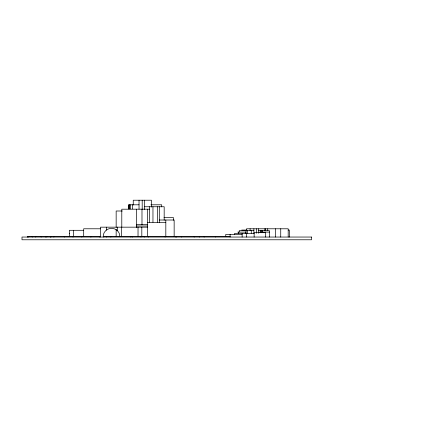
<?xml version="1.0" encoding="UTF-8"?>
<svg xmlns="http://www.w3.org/2000/svg" width="440" height="440" viewBox="0 0 440 440"><rect width="100%" height="100%" fill="white"/><g stroke="black" fill="none" stroke-linecap="round" stroke-linejoin="round"><path stroke-width="0.66" d="M106.381 230.071L106.37 227.167M139.029 204.798L128.562 204.798L128.562 208.918M150.92 204.798L161.7 204.798L161.7 206.861M144.556 206.745L164.175 206.745L164.175 220.215M149.545 209.193L121.787 209.193L121.787 227.535M122.309 211.002L116.16 211.002L116.16 227.453M164.016 217.619L173.47 217.619L173.47 220.297M159.308 220.011L174.152 220.011L174.152 236.363M147.439 222.332L165.82 222.332M136.34 224.329L147.439 224.329M136.34 226.006L147.439 226.006M147.439 227.167L100.48 227.167L100.48 237.045M100.48 228.784L83.688 228.784L83.688 236.407M241.714 230.054L246.906 230.054M288.184 230.054L289.322 230.054L289.322 237.045M83.688 230.302L69.366 230.302L69.366 236.451M253.886 230.67L239.267 230.67L239.267 231.946M258.671 230.67L269.429 230.67L269.429 237.045M237.771 232.095L246.065 232.095M259.655 232.095L269.429 232.095M265.678 232.683L254.133 232.683L254.133 237.045M254.133 233.365L234.619 233.365L234.619 234.591M69.366 233.475L69.658 233.475M242.127 234.438L225.742 234.438L225.742 236.39M103.097 236.429L230.076 236.429M116.688 230.071C118.536 231.616 120.049 233.931 119.697 236.434M288.184 237.045L288.184 228.784L246.571 228.784L246.571 230.687M280.737 228.784L280.737 237.045M275.396 228.784L275.396 237.045M267.713 228.784L267.713 230.687M265.678 232.095L265.678 237.045M265.26 228.784L265.26 230.687M264.913 228.784L264.913 230.687M262.174 230.67L262.174 231.946M261.861 230.67L261.861 231.946M260.298 230.67L260.298 231.946M258.671 228.784L258.671 233.233M256.509 228.784L256.509 233.233M253.886 228.784L253.886 233.233M251.262 230.67L251.262 233.222M250.102 228.784L250.102 230.687M247.544 230.67L247.544 233.222M246.356 233.365L246.356 237.045M246.065 230.67L246.065 233.332M245.63 232.095L245.63 233.332M242.127 233.365L242.127 237.045M238.634 232.095L238.634 233.332M230.076 234.438L230.076 237.045M215.375 236.429L215.375 237.045M204.144 236.429L204.144 237.045M199.463 236.429L199.463 237.045M194.183 236.429L194.183 237.045M181.451 236.429L181.451 237.045M176.171 236.429L176.171 237.045M175.89 236.429L175.89 237.045M165.82 220.011L165.82 236.374M165.105 236.429L165.105 237.045M159.308 206.745L159.308 222.739M157.537 206.745L157.537 222.233M152.961 206.745L152.961 222.233M151.431 207.042L151.431 200.222L133.249 200.222L133.249 204.996M149.545 206.745L149.545 222.233M148.324 236.429L148.324 237.045M147.439 209.193L147.439 236.396M144.556 200.222L144.556 209.44M144.243 236.429L144.243 237.045M142.197 200.222L142.197 209.088M141.988 209.193L141.988 224.818M141.818 227.167L141.818 236.385M140.954 236.429L140.954 237.045M139.029 200.222L139.029 209.088M138.028 227.167L138.028 236.385M136.34 209.193L136.34 227.535M132.583 236.429L132.583 237.045M132.401 204.798L132.401 208.918M130.873 236.429L130.873 237.045M130.273 204.798L130.273 208.918M129.718 204.798L129.718 208.918M128.97 204.798L128.97 208.918M121.325 227.167L121.325 236.385M117.469 227.167L117.469 230.824M116.16 229.504L116.16 236.357M110.836 236.429L110.836 237.045M106.37 236.429L106.37 237.045M103.384 237.045L103.373 234.608A8.426 8.426 0 0 1 116.666 230.076M99.715 237.045L99.715 236.429L27.561 236.429L27.561 237.045M90.888 236.429L90.888 237.045M81.835 236.429L81.835 237.045M73.618 230.302L73.618 236.368M73.007 236.429L73.007 237.045M64.295 236.429L64.295 237.045M53.873 236.429L53.873 237.045M50.908 236.429L50.908 237.045M50.49 236.429L50.49 237.045M46.8 236.429L46.8 237.045M45.364 236.429L45.364 237.045M41.135 236.429L41.135 237.045M35.706 236.429L35.706 237.045M32.247 236.429L32.247 237.045M28.787 236.429L28.787 237.045M27.891 236.429L27.891 237.045M311.52 237.045L22 237.045L22 239.778L311.52 239.778L311.52 237.045"/></g></svg>
